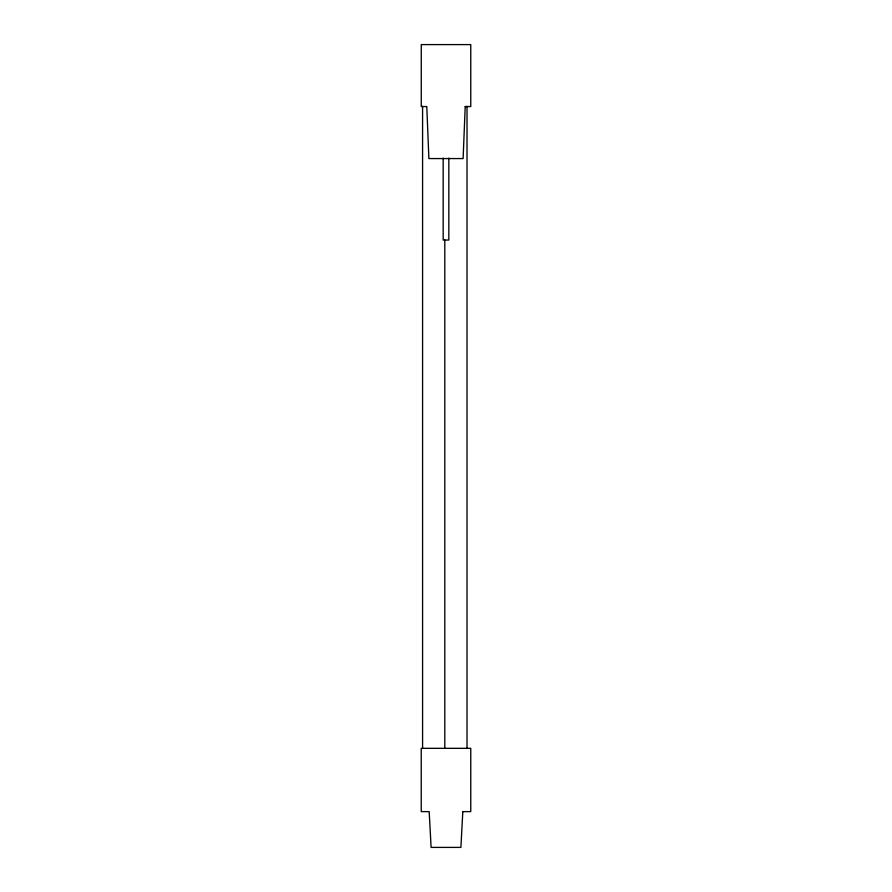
<?xml version="1.0" encoding="UTF-8"?>
<svg xmlns="http://www.w3.org/2000/svg" width="892" height="892" viewBox="0 0 892 892"><rect width="100%" height="100%" fill="white"/><g stroke="black" fill="none" stroke-linecap="round" stroke-linejoin="round"><path stroke-width="1.34" d="M467.018 748.31L467.018 106.237M448.832 158.118L448.832 240.048L443.168 240.048L443.168 158.118M444.796 239.948L444.796 748.31M422.585 106.237L422.585 748.31M465.211 106.561L463.115 158.564L428.885 158.564L426.789 106.561L421.258 106.561L421.258 44.6L470.764 44.6L470.764 106.561L465.211 106.561M462.814 811.62L460.896 847.4L431.104 847.4L429.186 811.62L421.236 811.62L421.236 748.332L470.764 748.332L470.764 811.62L462.814 811.62"/></g></svg>
